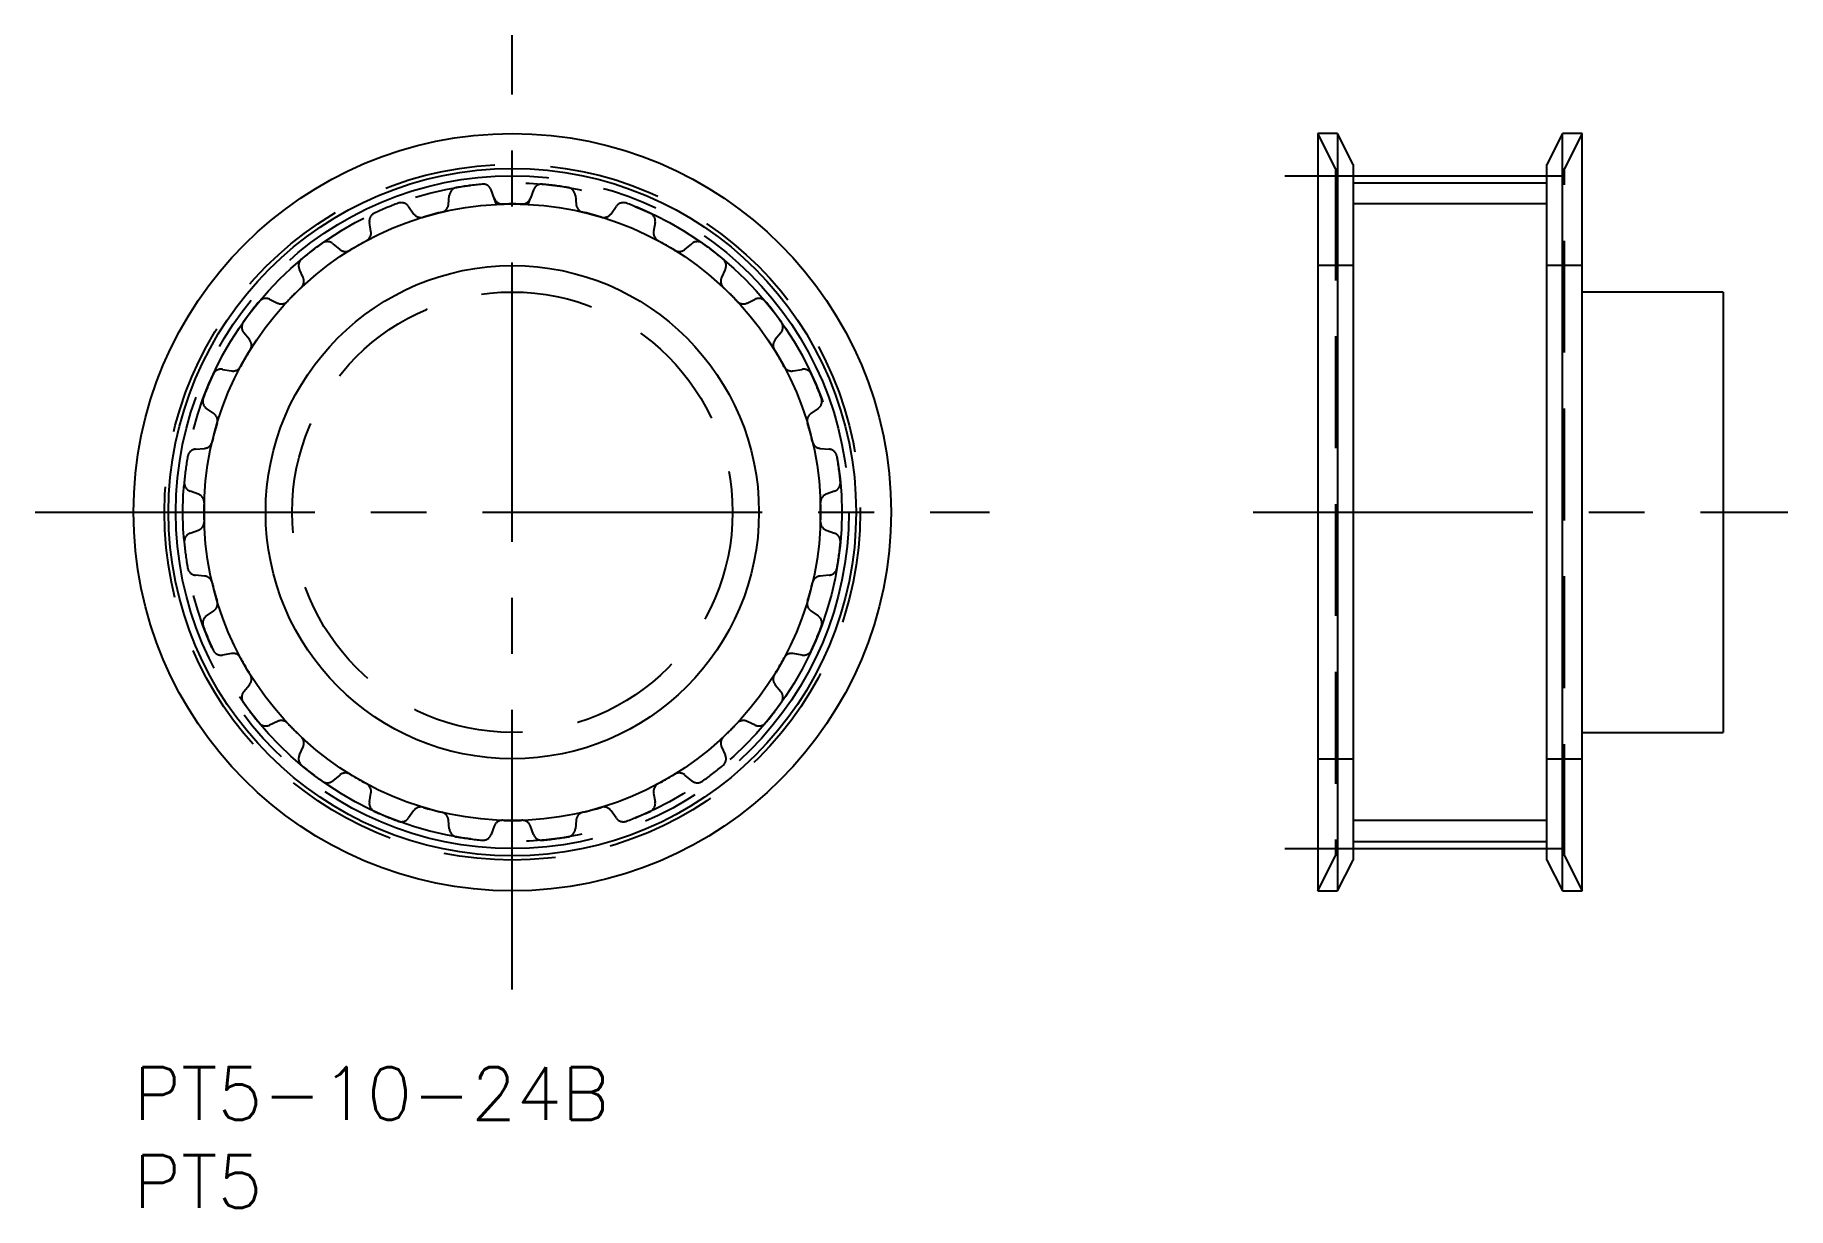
# Model space of a CAD drawing. Extents: x -5.6 to 93.9, y -8 to 58.6.
import ezdxf

# ---------------------------------------------------------------- set-up
doc = ezdxf.new("R2010")
doc.units = 0
doc.header["$LTSCALE"] = 0.5
for name, pattern in [('CENTER', [50.8, 31.75, -6.35, 6.35, -6.35]), ('DASHED', [19.05, 12.7, -6.35]), ('PHANTOM', [63.5, 31.75, -6.35, 6.35, -6.35, 6.35, -6.35])]:
    doc.linetypes.add(name, pattern=pattern)
for name, color, linetype in [('MSM_CENTER', 1, 'CENTER'), ('MSM_CONTINUOUS', 7, 'CONTINUOUS'), ('MSM_DASHED', 4, 'DASHED'), ('MSM_IMAGINARY', 6, 'PHANTOM'), ('MSM_NARROW', 5, 'CONTINUOUS'), ('MSM_PART_NUMBER', 7, 'CONTINUOUS')]:
    doc.layers.add(name, color=color, linetype=linetype)
doc.styles.get("Standard").update_dxf_attribs({"font": 'txt.shx', "height": 3, "bigfont": 'bigfont.shx'})

msp = doc.modelspace()

# ---------------------------------------------------------------- linework, layer by layer
at = {"layer": 'MSM_CENTER'}
for p, q in [((21.5, 4.41), (21.5, 58.59)), ((65.349, 50.6), (84.099, 50.6)), ((-5.59, 31.5), (48.59, 31.5)), ((63.544, 31.5), (93.904, 31.5)), ((65.349, 12.4), (84.099, 12.4))]:
    msp.add_line(p, q, dxfattribs=at)
msp.add_circle((21.5, 31.5), 19.1, dxfattribs=at)
at = {"layer": 'MSM_CONTINUOUS'}
for p, q in [((68.344, 53), (67.224, 53)), ((67.224, 53), (67.224, 10)), ((69.224, 51.25), (68.344, 53)), ((68.344, 53), (68.344, 10)), ((81.105, 53), (80.224, 51.25)), ((82.224, 53), (81.105, 53)), ((81.105, 10), (81.105, 53)), ((82.224, 10), (82.224, 53)), ((69.224, 51.25), (69.224, 11.75)), ((80.224, 11.75), (80.224, 51.25)), ((69.224, 50.2), (80.224, 50.2)), ((90.224, 44), (82.224, 44)), ((90.224, 44), (90.224, 19)), ((82.224, 19), (90.224, 19)), ((69.224, 12.8), (80.224, 12.8)), ((68.344, 10), (69.224, 11.75)), ((80.224, 11.75), (81.105, 10)), ((67.224, 10), (68.344, 10)), ((81.105, 10), (82.224, 10))]:
    msp.add_line(p, q, dxfattribs=at)
for radius in [21.5, 19.513, 14]:
    msp.add_circle((21.5, 31.5), radius, dxfattribs=at)
at = {"layer": 'MSM_DASHED'}
for p, q in [((68.224, 51.013), (67.224, 53)), ((82.224, 53), (81.224, 51.013)), ((68.224, 51.013), (68.224, 11.987)), ((81.224, 11.987), (81.224, 51.013)), ((20.475, 49.32), (20.302, 49.794)), ((22.698, 49.794), (22.525, 49.32)), ((15.608, 48.861), (15.898, 48.448)), ((17.878, 48.979), (17.922, 49.481)), ((25.078, 49.481), (25.122, 48.979)), ((27.102, 48.448), (27.392, 48.861)), ((13.478, 47.445), (13.39, 47.942)), ((29.61, 47.942), (29.522, 47.445)), ((11.316, 46.745), (11.702, 46.42)), ((31.298, 46.42), (31.684, 46.745)), ((9.624, 44.826), (9.411, 45.283)), ((33.589, 45.283), (33.376, 44.826)), ((69.224, 45.5), (67.224, 45.5)), ((82.224, 45.5), (80.224, 45.5)), ((7.717, 43.589), (8.174, 43.376)), ((34.826, 43.376), (35.283, 43.589)), ((6.58, 41.298), (6.255, 41.684)), ((36.745, 41.684), (36.42, 41.298)), ((5.058, 39.61), (5.555, 39.522)), ((37.445, 39.522), (37.942, 39.61)), ((4.552, 37.102), (4.139, 37.392)), ((38.861, 37.392), (38.448, 37.102)), ((3.519, 35.078), (4.021, 35.122)), ((38.979, 35.122), (39.481, 35.078)), ((3.68, 32.525), (3.206, 32.698)), ((39.794, 32.698), (39.32, 32.525)), ((3.206, 30.302), (3.68, 30.475)), ((39.32, 30.475), (39.794, 30.302)), ((4.021, 27.878), (3.519, 27.922)), ((39.481, 27.922), (38.979, 27.878)), ((4.139, 25.608), (4.552, 25.898)), ((38.448, 25.898), (38.861, 25.608)), ((5.555, 23.478), (5.058, 23.39)), ((37.942, 23.39), (37.445, 23.478)), ((6.255, 21.316), (6.58, 21.702)), ((36.42, 21.702), (36.745, 21.316)), ((8.174, 19.624), (7.717, 19.411)), ((35.283, 19.411), (34.826, 19.624)), ((9.411, 17.717), (9.624, 18.174)), ((33.376, 18.174), (33.589, 17.717)), ((67.224, 17.5), (69.224, 17.5)), ((80.224, 17.5), (82.224, 17.5)), ((11.702, 16.58), (11.316, 16.255)), ((31.684, 16.255), (31.298, 16.58)), ((13.39, 15.058), (13.478, 15.555)), ((29.522, 15.555), (29.61, 15.058)), ((15.898, 14.552), (15.608, 14.139)), ((17.922, 13.519), (17.878, 14.021)), ((25.122, 14.021), (25.078, 13.519)), ((27.392, 14.139), (27.102, 14.552)), ((20.475, 13.68), (20.302, 13.206)), ((22.698, 13.206), (22.525, 13.68)), ((67.224, 10), (68.224, 11.987)), ((81.224, 11.987), (82.224, 10))]:
    msp.add_line(p, q, dxfattribs=at)
for radius in [19.75, 12.5]:
    msp.add_circle((21.5, 31.5), radius, dxfattribs=at)
for centre, radius, start, end in [((18.42, 49.437), 0.5, 99.74334, 175), ((21.5, 31.5), 18.7, 95.25666, 99.74334), ((19.833, 49.623), 0.5, 20, 95.25666), ((23.167, 49.623), 0.5, 84.74334, 160), ((21.5, 31.5), 18.7, 80.25666, 84.74334), ((24.58, 49.437), 0.5, 5, 80.25666), ((21.5, 31.5), 18.7, 110.25666, 114.74334), ((15.199, 48.574), 0.5, 35, 110.25666), ((17.38, 49.022), 0.5, 283.23244, 355), ((20.945, 49.491), 0.5, 200, 271.76756), ((21.5, 31.5), 17.5, 88.23244, 91.76756), ((22.055, 49.491), 0.5, 268.23244, 340), ((25.62, 49.022), 0.5, 185, 256.76756), ((27.801, 48.574), 0.5, 69.74334, 145), ((21.5, 31.5), 18.7, 65.25666, 69.74334), ((13.882, 48.029), 0.5, 114.74334, 190), ((16.307, 48.735), 0.5, 215, 286.76756), ((21.5, 31.5), 17.5, 103.23244, 106.76756), ((21.5, 31.5), 17.5, 73.23244, 76.76756), ((26.693, 48.735), 0.5, 253.23244, 325), ((29.118, 48.029), 0.5, 350, 65.25666), ((21.5, 31.5), 18.7, 125.25666, 129.74334), ((10.994, 46.362), 0.5, 50, 125.25666), ((21.5, 31.5), 17.5, 118.23244, 121.76756), ((12.985, 47.359), 0.5, 298.23244, 10), ((30.015, 47.359), 0.5, 170, 241.76756), ((21.5, 31.5), 17.5, 58.23244, 61.76756), ((32.006, 46.362), 0.5, 54.74334, 130), ((21.5, 31.5), 18.7, 50.25666, 54.74334), ((9.864, 45.494), 0.5, 129.74334, 205), ((12.023, 46.803), 0.5, 230, 301.76756), ((30.977, 46.803), 0.5, 238.23244, 310), ((33.136, 45.494), 0.5, 335, 50.25666), ((9.171, 44.614), 0.5, 313.23244, 25), ((33.829, 44.614), 0.5, 155, 226.76756), ((21.5, 31.5), 17.5, 133.23244, 136.76756), ((21.5, 31.5), 17.5, 43.23244, 46.76756), ((21.5, 31.5), 18.7, 140.25666, 144.74334), ((7.506, 43.136), 0.5, 65, 140.25666), ((8.386, 43.829), 0.5, 245, 316.76756), ((34.614, 43.829), 0.5, 223.23244, 295), ((35.494, 43.136), 0.5, 39.74334, 115), ((21.5, 31.5), 18.7, 35.25666, 39.74334), ((6.638, 42.006), 0.5, 144.74334, 220), ((36.362, 42.006), 0.5, 320, 35.25666), ((6.197, 40.977), 0.5, 328.23244, 40), ((36.803, 40.977), 0.5, 140, 211.76756), ((21.5, 31.5), 17.5, 148.23244, 151.76756), ((21.5, 31.5), 17.5, 28.23244, 31.76756), ((21.5, 31.5), 18.7, 155.25666, 159.74334), ((4.971, 39.118), 0.5, 80, 155.25666), ((5.641, 40.015), 0.5, 260, 331.76756), ((37.359, 40.015), 0.5, 208.23244, 280), ((38.029, 39.118), 0.5, 24.74334, 100), ((21.5, 31.5), 18.7, 20.25666, 24.74334), ((4.426, 37.801), 0.5, 159.74334, 235), ((38.574, 37.801), 0.5, 305, 20.25666), ((4.265, 36.693), 0.5, 343.23244, 55), ((38.735, 36.693), 0.5, 125, 196.76756), ((21.5, 31.5), 17.5, 163.23244, 166.76756), ((21.5, 31.5), 17.5, 13.23244, 16.76756), ((3.563, 34.58), 0.5, 95, 170.25666), ((3.978, 35.62), 0.5, 275, 346.76756), ((39.022, 35.62), 0.5, 193.23244, 265), ((39.437, 34.58), 0.5, 9.74334, 85), ((21.5, 31.5), 18.7, 170.25666, 174.74334), ((21.5, 31.5), 18.7, 5.25666, 9.74334), ((3.377, 33.167), 0.5, 174.74334, 250), ((39.623, 33.167), 0.5, 290, 5.25666), ((3.509, 32.055), 0.5, 358.23244, 70), ((21.5, 31.5), 17.5, 178.23244, 181.76756), ((39.491, 32.055), 0.5, 110, 181.76756), ((21.5, 31.5), 17.5, 358.23244, 1.76756), ((3.509, 30.945), 0.5, 290, 1.76756), ((39.491, 30.945), 0.5, 178.23244, 250), ((3.377, 29.833), 0.5, 110, 185.25666), ((39.623, 29.833), 0.5, 354.74334, 70), ((21.5, 31.5), 18.7, 185.25666, 189.74334), ((21.5, 31.5), 18.7, 350.25666, 354.74334), ((3.563, 28.42), 0.5, 189.74334, 265), ((3.978, 27.38), 0.5, 13.23244, 85), ((39.022, 27.38), 0.5, 95, 166.76756), ((39.437, 28.42), 0.5, 275, 350.25666), ((21.5, 31.5), 17.5, 193.23244, 196.76756), ((21.5, 31.5), 17.5, 343.23244, 346.76756), ((4.265, 26.307), 0.5, 305, 16.76756), ((38.735, 26.307), 0.5, 163.23244, 235), ((4.426, 25.199), 0.5, 125, 200.25666), ((21.5, 31.5), 18.7, 200.25666, 204.74334), ((21.5, 31.5), 18.7, 335.25666, 339.74334), ((38.574, 25.199), 0.5, 339.74334, 55), ((4.971, 23.882), 0.5, 204.74334, 280), ((5.641, 22.985), 0.5, 28.23244, 100), ((21.5, 31.5), 17.5, 208.23244, 211.76756), ((21.5, 31.5), 17.5, 328.23244, 331.76756), ((37.359, 22.985), 0.5, 80, 151.76756), ((38.029, 23.882), 0.5, 260, 335.25666), ((6.197, 22.023), 0.5, 320, 31.76756), ((36.803, 22.023), 0.5, 148.23244, 220), ((6.638, 20.994), 0.5, 140, 215.25666), ((36.362, 20.994), 0.5, 324.74334, 40), ((21.5, 31.5), 18.7, 215.25666, 219.74334), ((21.5, 31.5), 18.7, 320.25666, 324.74334), ((7.506, 19.864), 0.5, 219.74334, 295), ((8.386, 19.171), 0.5, 43.23244, 115), ((21.5, 31.5), 17.5, 223.23244, 226.76756), ((21.5, 31.5), 17.5, 313.23244, 316.76756), ((34.614, 19.171), 0.5, 65, 136.76756), ((35.494, 19.864), 0.5, 245, 320.25666), ((9.171, 18.386), 0.5, 335, 46.76756), ((33.829, 18.386), 0.5, 133.23244, 205), ((9.864, 17.506), 0.5, 155, 230.25666), ((21.5, 31.5), 18.7, 230.25666, 234.74334), ((21.5, 31.5), 18.7, 305.25666, 309.74334), ((33.136, 17.506), 0.5, 309.74334, 25), ((10.994, 16.638), 0.5, 234.74334, 310), ((12.023, 16.197), 0.5, 58.23244, 130), ((21.5, 31.5), 17.5, 238.23244, 241.76756), ((12.985, 15.641), 0.5, 350, 61.76756), ((30.015, 15.641), 0.5, 118.23244, 190), ((21.5, 31.5), 17.5, 298.23244, 301.76756), ((30.977, 16.197), 0.5, 50, 121.76756), ((32.006, 16.638), 0.5, 230, 305.25666), ((13.882, 14.971), 0.5, 170, 245.25666), ((29.118, 14.971), 0.5, 294.74334, 10), ((21.5, 31.5), 18.7, 245.25666, 249.74334), ((15.199, 14.426), 0.5, 249.74334, 325), ((16.307, 14.265), 0.5, 73.23244, 145), ((21.5, 31.5), 17.5, 253.23244, 256.76756), ((17.38, 13.978), 0.5, 5, 76.76756), ((20.945, 13.509), 0.5, 88.23244, 160), ((21.5, 31.5), 17.5, 268.23244, 271.76756), ((22.055, 13.509), 0.5, 20, 91.76756), ((25.62, 13.978), 0.5, 103.23244, 175), ((21.5, 31.5), 17.5, 283.23244, 286.76756), ((26.693, 14.265), 0.5, 35, 106.76756), ((27.801, 14.426), 0.5, 215, 290.25666), ((21.5, 31.5), 18.7, 290.25666, 294.74334), ((18.42, 13.563), 0.5, 185, 260.25666), ((21.5, 31.5), 18.7, 260.25666, 264.74334), ((19.833, 13.377), 0.5, 264.74334, 340), ((23.167, 13.377), 0.5, 200, 275.25666), ((21.5, 31.5), 18.7, 275.25666, 279.74334), ((24.58, 13.563), 0.5, 279.74334, 355)]:
    msp.add_arc(centre, radius, start, end, dxfattribs=at)
at = {"layer": 'MSM_IMAGINARY'}
msp.add_circle((21.5, 31.5), 18.7, dxfattribs=at)
at = {"layer": 'MSM_NARROW'}
for p, q in [((20.6, 48.977), (20.475, 49.32)), ((22.4, 48.977), (22.525, 49.32)), ((80.224, 49), (69.224, 49)), ((80.224, 14), (69.224, 14))]:
    msp.add_line(p, q, dxfattribs=at)
msp.add_circle((21.5, 31.5), 17.5, dxfattribs=at)
for start, end in [(91.76756, 92.94794), (87.05206, 88.23244)]:
    msp.add_arc((21.5, 31.5), 17.5, start, end, dxfattribs=at)

# ---------------------------------------------------------------- texts
at = {"layer": 'MSM_PART_NUMBER'}
for s, p in [('PT5-10-24B', (0, -3)), ('PT5', (0, -8))]:
    msp.add_text(s, height=3, dxfattribs=at).set_placement(p)

doc.saveas('drawing.dxf')
